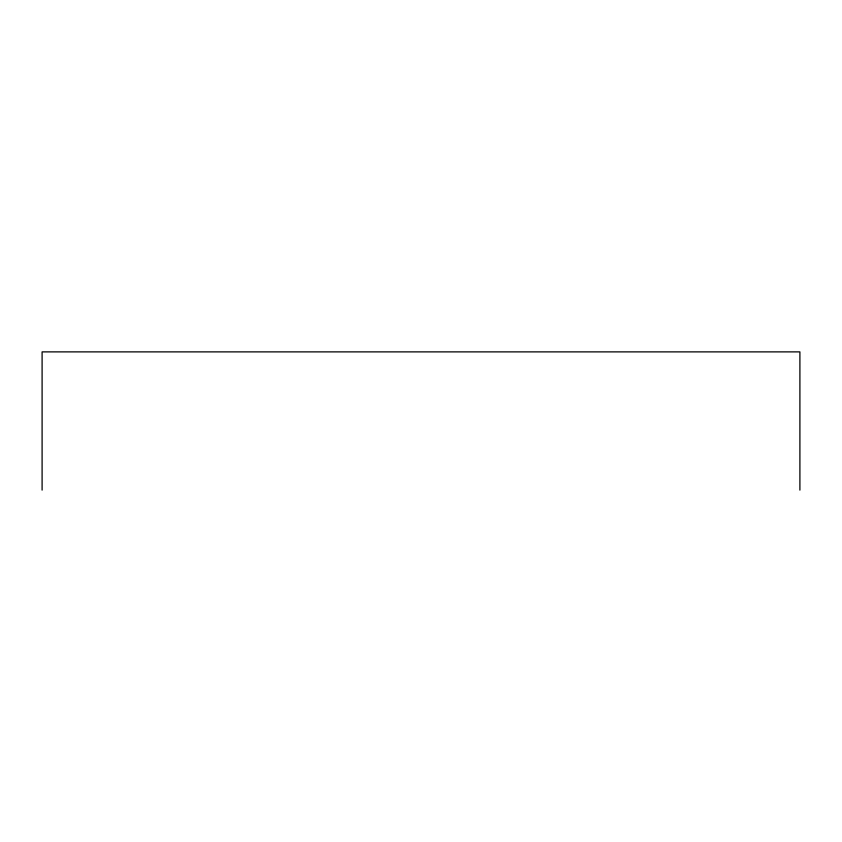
<?xml version="1.0" encoding="UTF-8"?>
<svg xmlns="http://www.w3.org/2000/svg" width="842" height="842" viewBox="0 0 842 842"><rect width="100%" height="100%" fill="white"/><g stroke="black" fill="none" stroke-linecap="round" stroke-linejoin="round"><path stroke-width="1.26" d="M799.9 490.118L799.9 351.882L42.1 351.882L42.1 490.118"/></g></svg>
